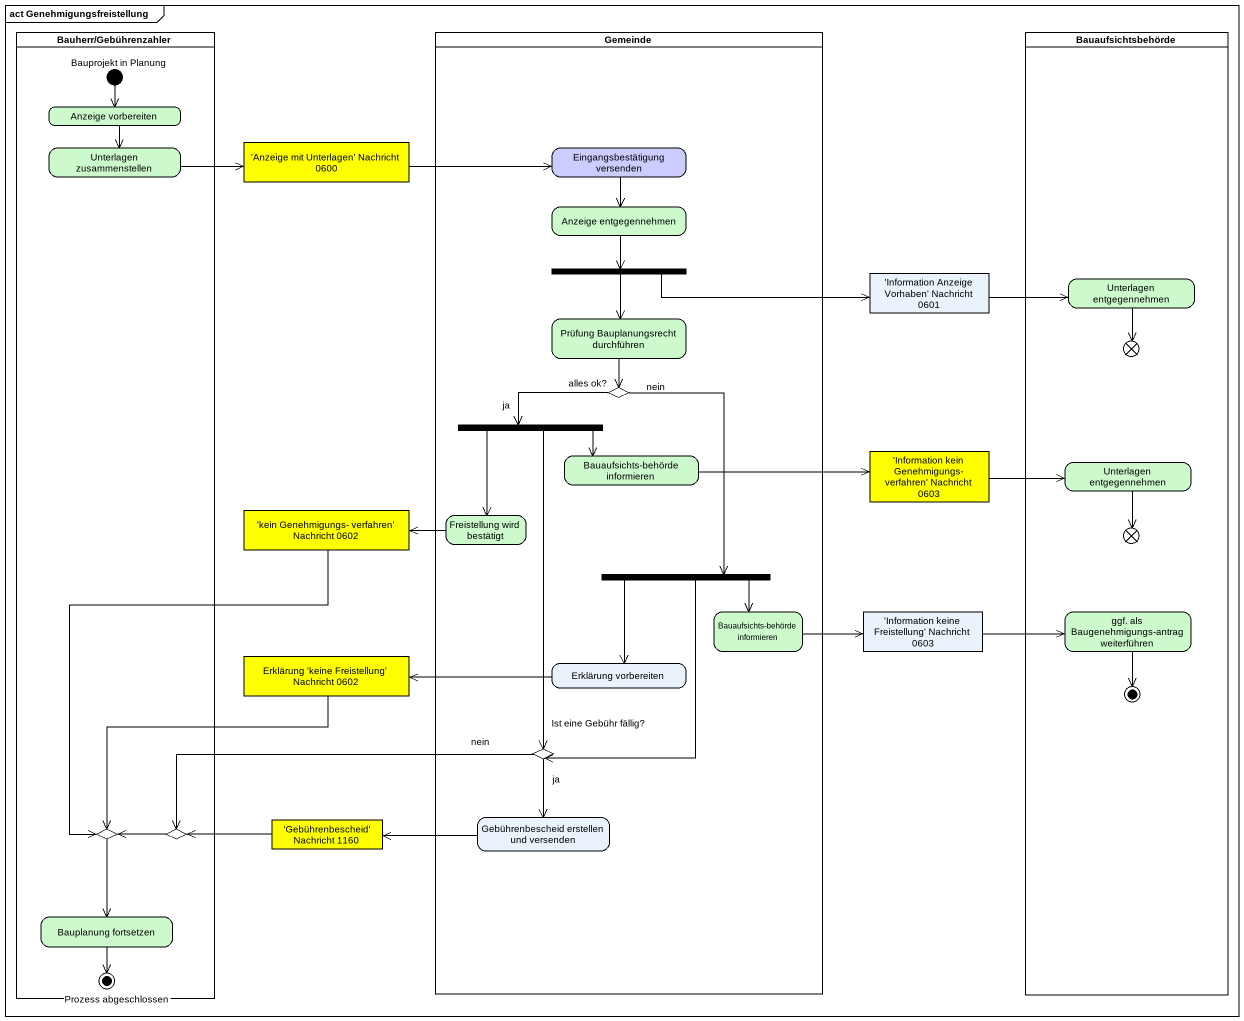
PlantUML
@startuml
mainframe act Genehmigungsfreistellung
hide empty description
state "Bauherr/Gebührenzahler" as Bauherr_Gebührenzahler <<partition>> {
  state "Bauprojekt in Planung" as Bauprojekt_in_Planung <<start>>
  state "Anzeige vorbereiten" as Anzeige_vorbereiten #CCFACC
  state "Unterlagen zusammenstellen" as Unterlagen_zusammenstellen #CCFACC
  state choice1 <<choice>>
  state choice2 <<choice>>
  state "Bauplanung fortsetzen" as Bauplanung_fortsetzen #CCFACC
  state "Prozess abgeschlossen" as Prozess_abgeschlossen <<end>>
}
state Gemeinde <<partition>> {
  state "Eingangsbestätigung versenden" as Eingangsbestätigung #CCCCFF
  state "Anzeige entgegennehmen" as Anzeige_entgegennehmen #CCFACC
  state fork1 <<fork>>
  state "Prüfung Bauplanungsrecht durchführen" as Prüfung_Bauplanungsrecht #CCFACC
  state "alles ok?" as alles_ok <<choice>>
  state fork2 <<fork>>
  state "Bauaufsichts-behörde informieren" as Bauaufsichts_behörde #CCFACC
  state "Freistellung wird bestätigt" as Freistellung_wird_bestätigt #CCFACC
  state fork3 <<fork>>
  state "Bauaufsichts-behörde informieren" as Bauaufsichts_behörde_2 #CCFACC
  state "Erklärung vorbereiten" as Erklärung_vorbereiten
  state "Ist eine Gebühr fällig?" as Ist_eine_Gebühr_fällig <<choice>>
  state "Gebührenbescheid erstellen und versenden" as Gebührenbescheid_erstellen
}
state Bauaufsichtsbehörde <<partition>> {
  state "Unterlagen entgegennehmen" as Unterlagen_entgegennehmen #CCFACC
  state flowfinal1 <<end>>
  state "Unterlagen entgegennehmen" as Unterlagen_entgegennehmen_2 #CCFACC
  state flowfinal2 <<end>>
  state "ggf. als Baugenehmigungs-antrag weiterführen" as ggf_als_Baugenehmigungs #CCFACC
  ggf_als_Baugenehmigungs --> [*]
}
state "'Anzeige mit Unterlagen' Nachricht 0600" as Anzeige_mit_Unterlagen <<object>> #FFFF00
state "'Information Anzeige Vorhaben' Nachricht 0601" as Information_Anzeige <<object>>
state "'Information kein Genehmigungs- verfahren' Nachricht 0603" as Information_kein <<object>> #FFFF00
state "'kein Genehmigungs- verfahren' Nachricht 0602" as kein_Genehmigungs_verfahren <<object>> #FFFF00
state "'Information keine Freistellung' Nachricht 0603" as Information_keine <<object>>
state "Erklärung 'keine Freistellung' Nachricht 0602" as Erklärung_keine <<object>> #FFFF00
state "'Gebührenbescheid' Nachricht 1160" as Gebührenbescheid_Nachricht <<object>> #FFFF00
Bauprojekt_in_Planung --> Anzeige_vorbereiten
Anzeige_vorbereiten --> Unterlagen_zusammenstellen
Unterlagen_zusammenstellen -right-> Anzeige_mit_Unterlagen
Anzeige_mit_Unterlagen -right-> Eingangsbestätigung
Eingangsbestätigung --> Anzeige_entgegennehmen
Anzeige_entgegennehmen --> fork1
fork1 -right-> Information_Anzeige
fork1 --> Prüfung_Bauplanungsrecht
Information_Anzeige -right-> Unterlagen_entgegennehmen
Unterlagen_entgegennehmen --> flowfinal1
Prüfung_Bauplanungsrecht --> alles_ok
alles_ok -left-> fork2 : ja
alles_ok --> fork3 : nein
fork2 -right-> Bauaufsichts_behörde
fork2 --> Freistellung_wird_bestätigt
fork2 --> Ist_eine_Gebühr_fällig
Bauaufsichts_behörde -right-> Information_kein
Information_kein -right-> Unterlagen_entgegennehmen_2
Unterlagen_entgegennehmen_2 --> flowfinal2
kein_Genehmigungs_verfahren --> choice1
Freistellung_wird_bestätigt -left-> kein_Genehmigungs_verfahren
fork3 --> Bauaufsichts_behörde_2
fork3 --> Erklärung_vorbereiten
fork3 --> Ist_eine_Gebühr_fällig
Bauaufsichts_behörde_2 -right-> Information_keine
Information_keine -right-> ggf_als_Baugenehmigungs
Erklärung_keine --> choice1
Erklärung_vorbereiten -left-> Erklärung_keine
Ist_eine_Gebühr_fällig -left-> choice2 : nein
Ist_eine_Gebühr_fällig --> Gebührenbescheid_erstellen : ja
choice1 --> Bauplanung_fortsetzen
choice2 -left-> choice1
Gebührenbescheid_Nachricht -left-> choice2
Gebührenbescheid_erstellen -left-> Gebührenbescheid_Nachricht
Bauplanung_fortsetzen --> Prozess_abgeschlossen
@enduml
